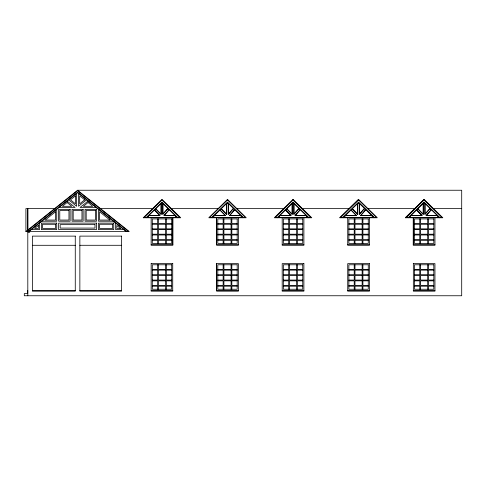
<?xml version="1.0" encoding="UTF-8"?>
<svg xmlns="http://www.w3.org/2000/svg" width="486" height="486" viewBox="0 0 486 486"><rect width="100%" height="100%" fill="white"/><g stroke="black" fill="none" stroke-linecap="round" stroke-linejoin="round"><path stroke-width="0.73" d="M167.846 208.385L162.938 214.016L162.938 203.573M169.237 209.752L164.25 215.474L175.069 215.474M233.365 208.385L228.463 214.016L228.463 203.573M234.756 209.752L229.775 215.474L240.594 215.474M298.902 208.385L293.994 214.016L293.994 203.573M300.293 209.752L295.306 215.474L306.131 215.474M364.427 208.385L359.519 214.016L359.519 203.573M365.818 209.752L360.837 215.474L371.656 215.474M429.964 208.385L425.056 214.016L425.056 203.573M431.355 209.752L426.374 215.474L437.193 215.474M143.267 217.771L161.984 199.418L180.719 217.771L143.255 217.771M146.535 217.771L161.984 202.638L177.414 217.771M212.06 217.771L227.503 202.638L242.939 217.771M277.591 217.771L293.04 202.638L308.47 217.771M339.836 217.771L358.565 199.418L377.294 217.771L339.836 217.771L358.565 199.418M343.122 217.771L358.565 202.638L374.001 217.771M405.373 217.771L424.102 199.418L442.819 217.771L405.373 217.771L424.102 199.418M408.659 217.771L424.102 202.638L439.538 217.771M54.602 208.597L25.904 208.597L25.904 231.53L77.572 190.245M26.997 231.148L77.572 190.737L128.14 231.148L126.305 231.148L77.572 192.201L28.838 231.148L26.991 231.148M28.972 231.53L77.572 192.693L126.172 231.53M86.514 199.837L78.532 206.222L78.532 193.458M88.045 201.064L80.062 207.449L96.034 207.449M59.11 207.449L75.087 207.449L67.098 201.064M100.523 208.597L152.622 208.597M171.345 208.597L218.147 208.597M236.87 208.597L283.678 208.597M302.401 208.597L349.209 208.597M367.932 208.597L414.74 208.597M433.463 208.597L461.7 208.597M148.88 215.474L159.687 215.474L154.396 210.067M214.405 215.474L225.212 215.474L219.921 210.067M279.936 215.474L290.743 215.474L285.452 210.067M345.467 215.474L356.274 215.474L350.977 210.067M411.004 215.474L421.812 215.474L416.514 210.067M41.887 221.209L56.716 221.209L56.716 209.357M113.256 221.209L98.427 221.209L98.427 209.357M152.3 223.505L157.652 223.505L157.652 218.919M171.698 223.505L166.346 223.505L166.346 218.919M217.795 223.505L223.147 223.505L223.147 218.919M237.192 223.505L231.84 223.505L231.84 218.919M283.344 223.505L288.696 223.505L288.696 218.919M302.742 223.505L297.389 223.505L297.389 218.919M348.869 223.505L354.221 223.505L354.221 218.919M368.267 223.505L362.914 223.505L362.914 218.919M414.406 223.505L419.758 223.505L419.758 218.919M433.804 223.505L428.452 223.505L428.452 218.919M152.3 224.271L157.652 224.271L157.652 228.857L152.3 228.857M171.698 224.271L166.346 224.271L166.346 228.857L171.698 228.857M217.795 224.271L223.147 224.271L223.147 228.857L217.795 228.857M237.192 224.271L231.84 224.271L231.84 228.857L237.192 228.857M283.344 224.271L288.696 224.271L288.696 228.857L283.344 228.857M302.742 224.271L297.389 224.271L297.389 228.857L302.742 228.857M348.869 224.271L354.221 224.271L354.221 228.857L348.869 228.857M368.267 224.271L362.914 224.271L362.914 228.857L368.267 228.857M414.406 224.271L419.758 224.271L419.758 228.857L414.406 228.857M433.804 224.271L428.452 224.271L428.452 228.857L433.804 228.857M31.359 229.623L39.494 229.623L39.494 223.123M123.778 229.623L115.65 229.623L115.65 223.123M152.3 229.623L157.652 229.623L157.652 234.209L152.3 234.209M171.698 229.623L166.346 229.623L166.346 234.209L171.698 234.209M217.795 229.623L223.147 229.623L223.147 234.209L217.795 234.209M237.192 229.623L231.84 229.623L231.84 234.209L237.192 234.209M283.344 229.623L288.696 229.623L288.696 234.209L283.344 234.209M302.742 229.623L297.389 229.623L297.389 234.209L302.742 234.209M348.869 229.623L354.221 229.623L354.221 234.209L348.869 234.209M368.267 229.623L362.914 229.623L362.914 234.209L368.267 234.209M414.406 229.623L419.758 229.623L419.758 234.209L414.406 234.209M433.804 229.623L428.452 229.623L428.452 234.209L433.804 234.209M25.904 231.53L129.233 231.53L77.56 190.245L461.7 190.245L461.7 295.755L24.3 295.755L24.3 293.58L27.811 293.58M152.3 234.975L157.652 234.975L157.652 239.562L152.3 239.562M171.698 234.975L166.346 234.975L166.346 239.562L171.698 239.562M217.795 234.975L223.147 234.975L223.147 239.562L217.795 239.562M237.192 234.975L231.84 234.975L231.84 239.562L237.192 239.562M283.344 234.975L288.696 234.975L288.696 239.562L283.344 239.562M302.742 234.975L297.389 234.975L297.389 239.562L302.742 239.562M348.869 234.975L354.221 234.975L354.221 239.562L348.869 239.562M368.267 234.975L362.914 234.975L362.914 239.562L368.267 239.562M414.406 234.975L419.758 234.975L419.758 239.562L414.406 239.562M433.804 234.975L428.452 234.975L428.452 239.562L433.804 239.562M152.3 240.327L157.652 240.327L157.652 243.389M171.698 240.327L166.346 240.327L166.346 243.389M217.795 240.327L223.147 240.327L223.147 243.389M237.192 240.327L231.84 240.327L231.84 243.389M283.344 240.327L288.696 240.327L288.696 243.389M302.742 240.327L297.389 240.327L297.389 243.389M348.869 240.327L354.221 240.327L354.221 243.389M368.267 240.327L362.914 240.327L362.914 243.389M414.406 240.327L419.758 240.327L419.758 243.389M433.804 240.327L428.452 240.327L428.452 243.389M151.146 244.537L172.846 244.537M238.34 244.537L216.635 244.537L216.647 217.771L216.635 245.302L238.377 245.302L238.377 217.771M282.196 244.537L303.902 244.537M347.721 244.537L369.427 244.537M413.246 244.537L434.952 244.537M32.398 245.296L75.269 245.296M79.856 245.29L121.573 245.29M151.146 263.649L172.846 263.637M216.635 263.649L238.377 263.649L238.377 291.169L216.635 291.169L216.635 263.649L216.647 290.403L238.377 290.403M413.258 263.637L434.952 263.637L434.952 291.169L413.343 291.169L413.343 263.637M152.3 269.372L157.652 269.372L157.652 264.779M171.704 269.372L166.352 269.372L166.352 264.779M217.795 269.372L223.147 269.372L223.147 264.779M237.192 269.372L231.84 269.372L231.84 264.779M283.344 269.372L288.696 269.372L288.696 264.779M302.742 269.372L297.389 269.372L297.389 264.779M348.869 269.372L354.221 269.372L354.221 264.779M368.267 269.372L362.914 269.372L362.914 264.779M414.406 269.372L419.758 269.372L419.758 264.779M433.804 269.372L428.452 269.372L428.452 264.779M152.3 270.131L157.652 270.131L157.652 274.724L152.3 274.724M171.704 270.131L166.352 270.131L166.352 274.724L171.704 274.724M217.795 270.131L223.147 270.131L223.147 274.724L217.795 274.724M237.192 270.131L231.84 270.131L231.84 274.724L237.192 274.724M283.344 270.131L288.696 270.131L288.696 274.724L283.344 274.724M302.742 270.131L297.389 270.131L297.389 274.724L302.742 274.724M348.869 270.131L354.221 270.131L354.221 274.724L348.869 274.724M368.267 270.131L362.914 270.131L362.914 274.724L368.267 274.724M414.406 270.131L419.758 270.131L419.758 274.724L414.406 274.724M433.804 270.131L428.452 270.131L428.452 274.724L433.804 274.724M152.3 275.483L157.652 275.483L157.652 280.076L152.3 280.076M171.704 275.483L166.352 275.483L166.352 280.076L171.704 280.076M217.795 275.483L223.147 275.483L223.147 280.076L217.795 280.076M237.192 275.483L231.84 275.483L231.84 280.076L237.192 280.076M283.344 275.483L288.696 275.483L288.696 280.076L283.344 280.076M302.742 275.483L297.389 275.483L297.389 280.076L302.742 280.076M348.869 275.483L354.221 275.483L354.221 280.076L348.869 280.076M368.267 275.483L362.914 275.483L362.914 280.076L368.267 280.076M414.406 275.483L419.758 275.483L419.758 280.076L414.406 280.076M433.804 275.483L428.452 275.483L428.452 280.076L433.804 280.076M152.3 280.835L157.652 280.835L157.652 285.422L152.3 285.422M171.704 280.835L166.352 280.835L166.352 285.422L171.704 285.422M217.795 280.835L223.147 280.835L223.147 285.422L217.795 285.422M237.192 280.835L231.84 280.835L231.84 285.422L237.192 285.422M283.344 280.835L288.696 280.835L288.696 285.422L283.344 285.422M302.742 280.835L297.389 280.835L297.389 285.422L302.742 285.422M348.869 280.835L354.221 280.835L354.221 285.422L348.869 285.422M368.267 280.835L362.914 280.835L362.914 285.422L368.267 285.422M414.406 280.835L419.758 280.835L419.758 285.422L414.406 285.422M433.804 280.835L428.452 280.835L428.452 285.422L433.804 285.422M152.3 286.187L157.652 286.187L157.652 289.255M171.704 286.187L166.352 286.187L166.352 289.255M217.795 286.187L223.147 286.187L223.147 289.255M237.192 286.187L231.84 286.187L231.84 289.255M283.344 286.187L288.696 286.187L288.696 289.255M302.742 286.187L297.389 286.187L297.389 289.255M348.869 286.187L354.221 286.187L354.221 289.255M368.267 286.187L362.914 286.187L362.914 289.255M414.406 286.187L419.758 286.187L419.758 289.255M433.804 286.187L428.452 286.187L428.452 289.255M27.811 290.403L27.429 290.403L27.429 291.169L27.811 291.169M32.398 290.403L75.269 290.403M79.856 290.403L121.573 290.403M151.146 290.403L172.846 290.403M282.196 290.403L303.89 290.403M347.721 290.403L369.427 290.403M413.258 290.403L434.952 290.403M27.811 291.934L27.429 291.934L27.429 292.7L27.811 292.7M68.629 199.837L76.618 206.222L76.618 193.458M417.881 208.731L423.148 214.107L423.148 203.573M352.344 208.731L357.611 214.107L357.611 203.573M286.819 208.731L292.08 214.107L292.08 203.573M221.282 208.731L226.549 214.107L226.549 203.573M155.763 208.731L161.024 214.107L161.024 203.573M434.952 217.771L434.952 245.302L413.246 245.302L413.246 217.771M427.686 218.919L427.686 223.505L420.518 223.505L420.518 218.919M427.686 243.389L427.686 240.327L420.518 240.327L420.518 243.389M427.686 264.779L427.686 269.372L420.524 269.372L420.524 264.779M427.686 289.255L427.686 286.187L420.524 286.187L420.524 289.255M413.343 217.771L413.343 244.555M369.415 217.771L369.427 245.302L347.721 245.302L347.721 217.771M362.149 218.919L362.149 223.505L354.98 223.505L354.98 218.919M362.149 243.389L362.149 240.327L354.98 240.327L354.98 243.389M362.149 264.779L362.149 269.372L354.987 269.372L354.987 264.779M362.149 289.255L362.149 286.187L354.987 286.187L354.987 289.255M303.89 217.771L303.902 245.302L282.196 245.302L282.196 217.771M296.624 264.779L296.624 269.372L289.462 269.372L289.462 264.779M296.624 289.255L296.624 286.187L289.462 286.187L289.462 289.255M296.624 218.919L296.624 223.505L289.456 223.505L289.456 218.919M296.624 243.389L296.624 240.327L289.456 240.327L289.456 243.389M231.075 218.919L231.075 223.505L223.912 223.505L223.912 218.919M231.075 243.389L231.075 240.327L223.912 240.327L223.912 243.389M231.081 264.779L231.081 269.372L223.912 269.372L223.912 264.779M231.081 289.255L231.081 286.187L223.912 286.187L223.912 289.255M172.846 217.771L172.846 245.302L151.146 245.302L151.152 217.771M172.73 217.771L172.73 244.555M172.73 263.649L172.73 291.169L151.146 291.169L151.158 263.637M165.58 218.919L165.58 223.505L158.418 223.505L158.418 218.919M165.58 243.389L165.58 240.327L158.418 240.327L158.418 243.389M165.586 264.779L165.586 269.372L158.418 269.372L158.418 264.779M165.586 289.255L165.586 286.187L158.418 286.187L158.418 289.255M29.725 231.53L29.725 232.296L28.194 232.296L27.811 231.53L27.787 208.597L27.811 295.755M27.599 208.597L27.599 231.53M167.852 208.664L162.749 214.526L162.749 203.652L161.984 202.905L161.218 203.652L161.218 214.575L155.757 209.004L154.663 210.074L160.143 215.663L148.959 215.663L147.003 217.576L176.947 217.576L174.996 215.663L163.831 215.663L168.97 209.758L167.852 208.664M233.377 208.664L228.268 214.526L228.268 203.652L227.503 202.905L226.743 203.652L226.743 214.575L221.282 209.004L220.188 210.074L225.668 215.663L214.484 215.663L212.528 217.576L242.471 217.576L240.515 215.663L229.356 215.663L234.495 209.758L233.377 208.664M298.908 208.664L293.805 214.526L293.805 203.652L293.04 202.905L292.274 203.652L292.274 214.575L286.813 209.004L285.725 210.074L291.199 215.663L280.015 215.663L278.059 217.576L308.002 217.576L306.052 215.663L294.887 215.663L300.032 209.758L298.908 208.664M364.439 208.664L359.33 214.526L359.33 203.652L358.565 202.905L357.799 203.652L357.799 214.575L352.344 209.004L351.25 210.074L356.724 215.663L345.546 215.663L343.59 217.576L373.534 217.576L371.577 215.663L360.412 215.663L365.557 209.758L364.439 208.664M429.976 208.664L424.867 214.526L424.867 203.652L424.102 202.905L423.336 203.652L423.336 214.575L417.881 209.004L416.788 210.074L422.261 215.663L411.083 215.663L409.127 217.576L439.071 217.576L437.114 215.663L425.949 215.663L431.094 209.758L429.976 208.664M161.984 199.953L144.19 217.388L146.383 217.388L161.984 202.103L177.572 217.388L179.765 217.388L161.984 199.953M227.509 199.418L208.786 217.771L246.232 217.771L227.509 199.418M227.503 199.953L209.715 217.388L211.902 217.388L227.503 202.103L243.097 217.388L245.284 217.388L227.503 199.953M293.04 199.418L274.317 217.771L311.769 217.771L293.04 199.418M293.04 199.953L275.246 217.388L277.439 217.388L293.04 202.103L308.628 217.388L310.821 217.388L293.04 199.953M358.565 199.953L340.771 217.388L342.964 217.388L358.565 202.103L374.153 217.388L376.346 217.388L358.565 199.953M424.102 199.953L406.308 217.388L408.501 217.388L424.102 202.103L439.69 217.388L441.883 217.388L424.102 199.953M38.345 225.504L34.634 228.475L38.345 228.475L38.345 225.504M55.568 211.744L45.155 220.061L55.568 220.061L55.568 211.744M67.098 202.534L62.378 206.301L71.813 206.301L67.098 202.534M75.47 195.84L70.464 199.837L75.47 203.841L75.47 195.84M84.679 199.837L79.674 203.841L79.674 195.84L84.679 199.837M88.045 202.534L83.331 206.301L92.765 206.301L88.045 202.534M70.118 209.357L58.63 209.357L58.63 221.209L70.118 221.209L70.118 209.357M83.118 209.357L72.031 209.357L72.031 221.209L83.118 221.209L83.118 209.357M96.514 209.357L85.026 209.357L85.026 221.209L96.514 221.209L96.514 209.357M68.969 210.505L59.772 210.505L59.772 220.061L68.969 220.061L68.969 210.505M81.97 210.505L73.179 210.505L73.179 220.061L81.97 220.061L81.97 210.505M95.371 210.505L86.174 210.505L86.174 220.061L95.371 220.061L95.371 210.505M171.698 218.919L152.3 218.919L152.3 243.389L171.698 243.389L171.698 218.919M237.192 218.919L217.795 218.919L217.795 243.389L237.192 243.389L237.192 218.919M302.742 218.919L283.344 218.919L283.344 243.389L302.742 243.389L302.742 218.919M368.267 218.919L348.869 218.919L348.869 243.389L368.267 243.389L368.267 218.919M433.804 218.919L414.406 218.919L414.406 243.389L433.804 243.389L433.804 218.919M109.982 220.061L99.575 220.061L99.575 211.744L109.982 220.061M56.716 223.123L41.407 223.123L41.407 229.623L56.716 229.623L56.716 223.123M96.514 223.123L58.63 223.123L58.63 229.623L96.514 229.623L96.514 223.123M113.736 223.123L98.427 223.123L98.427 229.623L113.736 229.623L113.736 223.123M55.568 224.271L42.549 224.271L42.549 228.475L55.568 228.475L55.568 224.271M112.588 224.271L99.575 224.271L99.575 228.475L112.588 228.475L112.588 224.271M165.58 224.271L158.418 224.271L158.418 228.857L165.58 228.857L165.58 224.271M231.075 224.271L223.912 224.271L223.912 228.857L231.075 228.857L231.075 224.271M296.624 224.271L289.456 224.271L289.456 228.857L296.624 228.857L296.624 224.271M362.149 224.271L354.98 224.271L354.98 228.857L362.149 228.857L362.149 224.271M427.686 224.271L420.518 224.271L420.518 228.857L427.686 228.857L427.686 224.271M94.989 224.647L60.155 224.647L60.155 228.092L94.989 228.092L94.989 224.647M120.51 228.475L116.792 228.475L116.792 225.504L120.51 228.475M165.58 229.623L158.418 229.623L158.418 234.209L165.58 234.209L165.58 229.623M231.075 229.623L223.912 229.623L223.912 234.209L231.075 234.209L231.075 229.623M296.624 229.623L289.456 229.623L289.456 234.209L296.624 234.209L296.624 229.623M362.149 229.623L354.98 229.623L354.98 234.209L362.149 234.209L362.149 229.623M427.686 229.623L420.518 229.623L420.518 234.209L427.686 234.209L427.686 229.623M165.58 234.975L158.418 234.975L158.418 239.562L165.58 239.562L165.58 234.975M231.075 234.975L223.912 234.975L223.912 239.562L231.075 239.562L231.075 234.975M296.624 234.975L289.456 234.975L289.456 239.562L296.624 239.562L296.624 234.975M362.149 234.975L354.98 234.975L354.98 239.562L362.149 239.562L362.149 234.975M427.686 234.975L420.518 234.975L420.518 239.562L427.686 239.562L427.686 234.975M75.269 236.117L32.398 236.117L32.398 291.169L75.269 291.169L75.269 236.117M121.573 236.117L79.856 236.117L79.856 291.169L121.573 291.169L121.573 236.117M303.89 263.637L282.196 263.655L282.196 291.169L303.89 291.169L303.89 263.637M369.427 263.643L347.721 263.643L347.721 291.169L369.427 291.169L369.415 263.637M171.704 264.779L152.3 264.779L152.3 289.255L171.704 289.255L171.704 264.779M237.192 264.779L217.795 264.779L217.795 289.255L237.192 289.255L237.192 264.779M302.742 264.779L283.344 264.779L283.344 289.255L302.742 289.255L302.742 264.779M368.267 264.779L348.869 264.779L348.869 289.255L368.267 289.255L368.267 264.779M433.804 264.779L414.406 264.779L414.406 289.255L433.804 289.255L433.804 264.779M165.586 270.131L158.418 270.131L158.418 274.724L165.586 274.724L165.586 270.131M231.081 270.131L223.912 270.131L223.912 274.724L231.081 274.724L231.081 270.131M296.624 270.131L289.462 270.131L289.462 274.724L296.624 274.724L296.624 270.131M362.149 270.131L354.987 270.131L354.987 274.724L362.149 274.724L362.149 270.131M427.686 270.131L420.524 270.131L420.524 274.724L427.686 274.724L427.686 270.131M165.586 275.483L158.418 275.483L158.418 280.076L165.586 280.076L165.586 275.483M231.081 275.483L223.912 275.483L223.912 280.076L231.081 280.076L231.081 275.483M296.624 275.483L289.462 275.483L289.462 280.076L296.624 280.076L296.624 275.483M362.149 275.483L354.987 275.483L354.987 280.076L362.149 280.076L362.149 275.483M427.686 275.483L420.524 275.483L420.524 280.076L427.686 280.076L427.686 275.483M165.586 280.835L158.418 280.835L158.418 285.422L165.586 285.422L165.586 280.835M231.081 280.835L223.912 280.835L223.912 285.422L231.081 285.422L231.081 280.835M296.624 280.835L289.462 280.835L289.462 285.422L296.624 285.422L296.624 280.835M362.149 280.835L354.987 280.835L354.987 285.422L362.149 285.422L362.149 280.835M427.686 280.835L420.524 280.835L420.524 285.422L427.686 285.422L427.686 280.835"/></g></svg>
